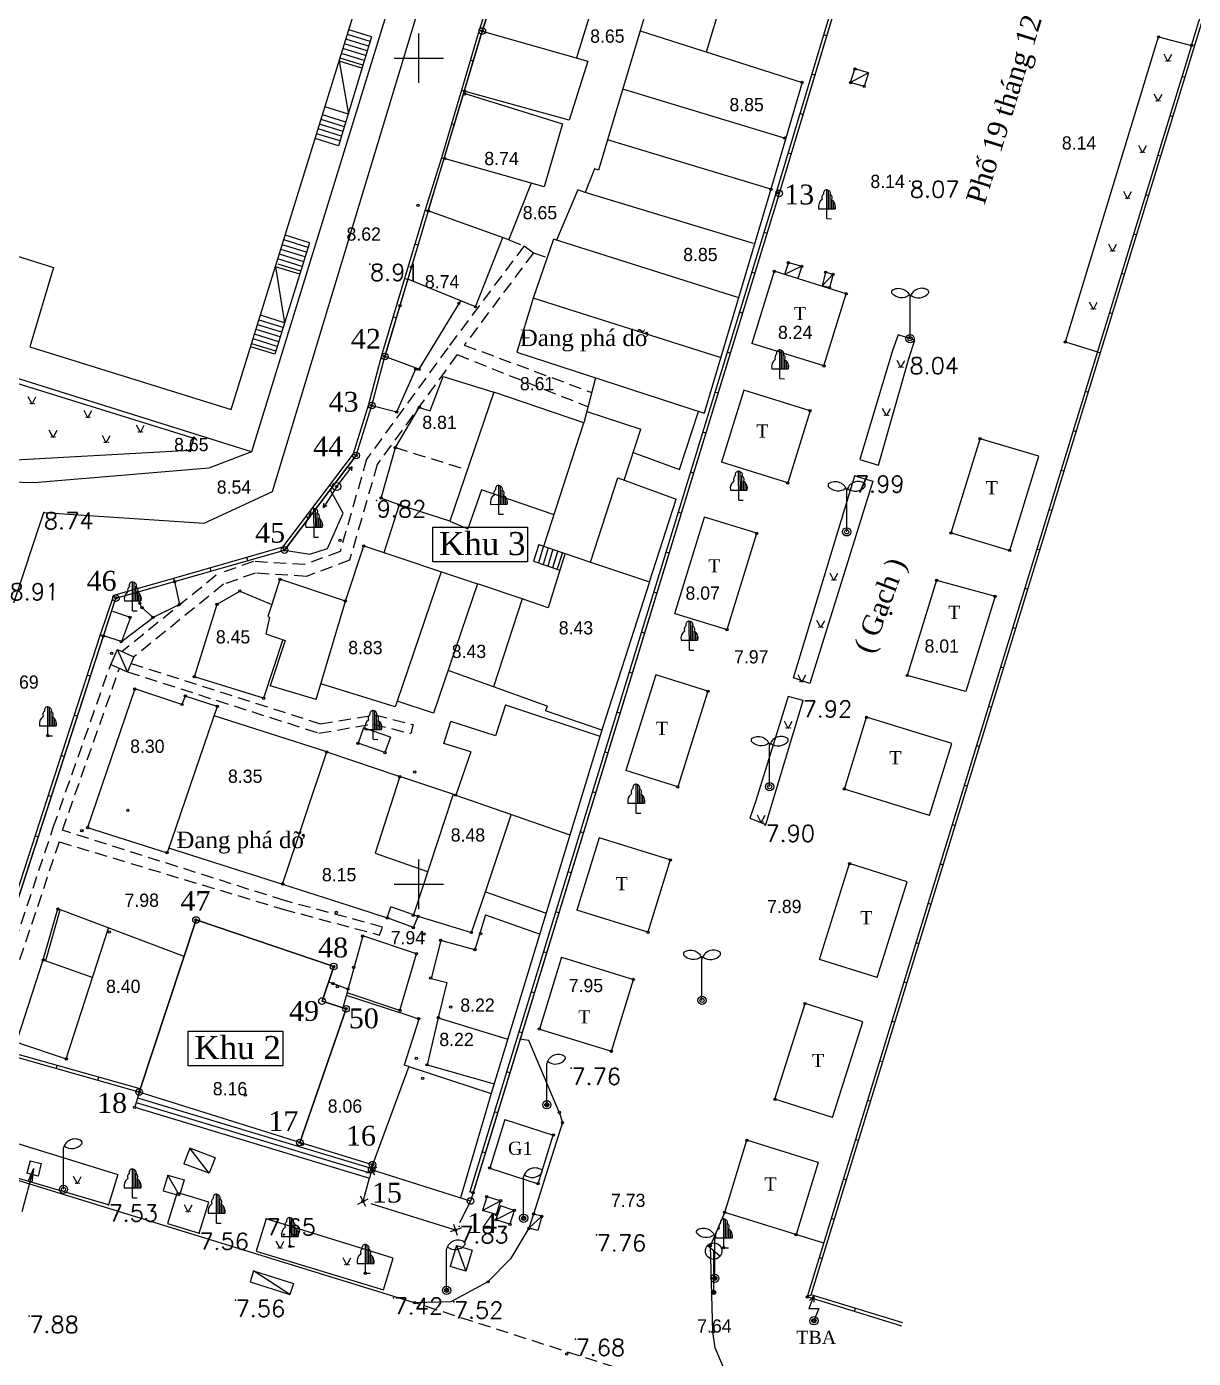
# Model space of a CAD drawing. Header units: inches. Extents: x 587740 to 588006, y 2325787 to 2326106.
# Drawn here: x 587876.3 to 587946.9, y 2325871.3 to 2325951.9 of the extents above; entities that cross this region are included whole.
import ezdxf
from ezdxf.enums import TextEntityAlignment as Align

# ---------------------------------------------------------------- set-up
doc = ezdxf.new("R2010")
doc.units = ezdxf.units.IN
doc.header["$MEASUREMENT"] = 0
doc.header["$PDSIZE"] = 0.1
doc.linetypes.add('DASHED', pattern=[1.13, 0.75, -0.38])
for name, color, linetype in [('CONGNGAM', 150, 'DASHED'), ('DANCU', 6, 'Continuous'), ('Dia vat', 8, 'Continuous'), ('DIAVAT', 242, 'DASHED'), ('diem', 8, 'Continuous'), ('DIEN_CHIEU_SANG', 242, 'Continuous'), ('DIEN_HA_THE', 242, 'Continuous'), ('Docao', 22, 'Continuous'), ('duongdien', 1, 'Continuous'), ('GIAOTHONG', 31, 'Continuous'), ('Ho ga', 8, 'Continuous'), ('KHUNG', 7, 'Continuous'), ('KYHIEU', 2, 'Continuous'), ('KYHIEUCAY', 242, 'Continuous'), ('KYHIEUGT', 242, 'Continuous'), ('mocgioi', 2, 'Continuous'), ('ranh gioi', 2, 'Continuous'), ('Rao Ton', 1, 'FENCELINE1'), ('VTgioi', 40, 'Continuous'), ('VTRON', 1, 'Continuous')]:
    doc.layers.add(name, color=color, linetype=linetype)
doc.styles.add('L_B', font='ARIALN.TTF')
doc.styles.add('VN1', font='VSSW.shx')
doc.styles.add('VNARIAL', font='txt.shx')
doc.styles.add('VNT', font='')
doc.styles.add('VNTIME', font='')
doc.styles.get('VNT').set_extended_font_data('.VnTime')
doc.styles.get('VNTIME').set_extended_font_data('.VnTime')
doc.linetypes.add('FENCELINE1', pattern='A,0.25,-0.1,[133,ltypeshp.shx,S=0.1,R=0,X=-0.1,Y=0],-0.1,1', length=1.45)

# ---------------------------------------------------------------- blocks, each defined once
blk = doc.blocks.new('tree')
at = {"layer": 'KYHIEU'}
for points in [[(0, 1.75, 0.497303), (-0.198, 1.489, 0.339551), (-0.285, 1.164, 0.289175), (-0.5, 0.602)], [(0, 1.75, -0.497303), (0.198, 1.489, -0.339551), (0.285, 1.164, -0.289175), (0.5, 0.602)]]:
    blk.add_lwpolyline(points, format="xyb", dxfattribs=at)
for points in [[(0, 0), (0, 1.75)], [(0.1, 0.602), (0.1, 1.724)], [(0.2, 0.602), (0.2, 1.487)], [(0.3, 0.602), (0.3, 1.152)], [(0.4, 0.602), (0.4, 1.048)], [(0.5, 0.602), (0.5, 0.823)], [(-0.5, 0.602), (0.5, 0.602)], [(0, 0), (0.28, -0.002)]]:
    blk.add_lwpolyline(points, dxfattribs=at)
blk = doc.blocks.new('lightp')
at = {"layer": 'duongdien'}
for points in [[(1.097, 2.919, 0.523652), (0, 2.5, 0.549376)], [(0.048, 2.635, 0.420531), (1.114, 2.755, 0.572241)]]:
    blk.add_lwpolyline(points, format="xyb", dxfattribs=at)
blk.add_lwpolyline([(0, 0), (0, 2.5)], dxfattribs=at)
for radius in [0.25, 0.125]:
    blk.add_circle((0, 0), radius, dxfattribs=at)
blk.add_arc((0.949, 2.821), 0.178, 338.08956, 33.4085, dxfattribs=at)
blk = doc.blocks.new('CDIENCUT')
at = {"layer": 'KYHIEU'}
for points in [[(0, 0), (1.5, 0)], [(1.5, 0), (1.283, 0.125)], [(1.5, 0), (1.283, -0.125)]]:
    blk.add_lwpolyline(points, dxfattribs=at)
blk.add_circle((0, 0), 0.25, dxfattribs=at)
blk = doc.blocks.new('lightt')
at = {"layer": 'KYHIEU'}
for points in [[(-0.048, 2.635, -0.420531), (-1.114, 2.755, -0.572241)], [(-1.097, 2.919, -0.523652), (0, 2.5, -0.549376)]]:
    blk.add_lwpolyline(points, format="xyb", dxfattribs=at)
blk.add_lwpolyline([(0, 0), (0, 2.5)], dxfattribs=at)
for radius in [0.25, 0.125]:
    blk.add_circle((0, 0), radius, dxfattribs=at)
blk.add_arc((-0.949, 2.821), 0.178, 146.5915, 201.91044, dxfattribs=at)
blk = doc.blocks.new('BIENBAO')
at = {"layer": 'KYHIEU'}
for p, q in [((-0.36, 2.847), (0.392, 2.19)), ((0, 0), (0, 2.5))]:
    blk.add_line(p, q, dxfattribs=at)
for centre, radius in [((0, 2.5), 0.5), ((0, 0), 0.125)]:
    blk.add_circle(centre, radius, dxfattribs=at)
at = {"layer": 'KYHIEU', "style": 'L_B'}
blk.add_attdef('SORT', (0.475, -0.004), '', height=0.5, dxfattribs=at)
blk = doc.blocks.new('trambt')
at = {"layer": 'duongdien'}
for p, q in [((0, 1.5), (-0.3, 0.75)), ((0, 1.5), (-0.255, 1.221)), ((0, 1.5), (-0.008, 1.123)), ((-0.3, 0.75), (0.3, 0.75)), ((0.3, 0.75), (0, 0))]:
    blk.add_line(p, q, dxfattribs=at)
for radius in [0.25, 0.13]:
    blk.add_circle((0, 0), radius, dxfattribs=at)
blk = doc.blocks.new('LIGHT')
at = {"layer": 'KYHIEU'}
for points in [[(-0.048, 2.635, -0.420531), (-1.114, 2.755, -0.572241)], [(-1.097, 2.919, -0.523652), (0, 2.5, -0.549376)], [(1.097, 2.919, 0.523652), (0, 2.5, 0.549376)], [(0.048, 2.635, 0.420531), (1.114, 2.755, 0.572241)]]:
    blk.add_lwpolyline(points, format="xyb", dxfattribs=at)
blk.add_lwpolyline([(0, 0), (0, 2.5)], dxfattribs=at)
for radius in [0.25, 0.125]:
    blk.add_circle((0, 0), radius, dxfattribs=at)
for centre, start, end in [((-0.949, 2.821), 146.5915, 201.91044), ((0.949, 2.821), 338.08956, 33.4085)]:
    blk.add_arc(centre, 0.178, start, end, dxfattribs=at)
blk = doc.blocks.new('BON-HOA')
at = {"layer": 'KYHIEU'}
for q in [(-0.234, 0.442), (0.234, 0.442)]:
    blk.add_line((0, 0), q, dxfattribs=at)
for centre in [(-0.118, 0.028), (0.118, 0.028)]:
    blk.add_circle(centre, 0.01, dxfattribs=at)

msp = doc.modelspace()

# ---------------------------------------------------------------- linework, layer by layer
at = {"layer": 'CONGNGAM'}
for p, q in [((587906.37, 2325938.642), (587901.757, 2325932.477)), ((587906.37, 2325938.642), (587906.931, 2325938.222)), ((587906.931, 2325938.222), (587902.752, 2325932.639)), ((587901.751, 2325932.47), (587896.84, 2325925.722)), ((587902.317, 2325932.058), (587897.478, 2325925.41)), ((587902.317, 2325932.058), (587910.243, 2325928.903)), ((587902.752, 2325932.639), (587910.467, 2325929.762)), ((587896.84, 2325925.722), (587895.233, 2325920.149)), ((587897.478, 2325925.41), (587895.808, 2325919.618)), ((587895.233, 2325920.149), (587893.098, 2325919.345)), ((587889.986, 2325919.535), (587887.944, 2325918.821)), ((587893.098, 2325919.345), (587889.986, 2325919.535)), ((587895.808, 2325919.618), (587893.205, 2325918.637)), ((587887.733, 2325918.704), (587882.045, 2325914.086)), ((587890.084, 2325918.828), (587888.174, 2325918.16)), ((587893.205, 2325918.637), (587890.084, 2325918.828)), ((587888.174, 2325918.16), (587882.758, 2325913.764)), ((587882.585, 2325913.371), (587894.033, 2325909.712)), ((587877.873, 2325903.435), (587881.352, 2325913.312)), ((587878.432, 2325903.276), (587881.883, 2325913.072)), ((587882.358, 2325912.858), (587893.951, 2325909.153)), ((587894.033, 2325909.712), (587897.328, 2325910.256)), ((587897.328, 2325910.256), (587899.648, 2325909.668)), ((587893.951, 2325909.153), (587897.245, 2325909.697)), ((587897.245, 2325909.697), (587899.51, 2325909.123)), ((587899.648, 2325909.668), (587899.51, 2325909.123)), ((587873.432, 2325890.109), (587877.873, 2325903.435)), ((587891.871, 2325899.009), (587878.432, 2325903.276)), ((587878.23, 2325902.57), (587873.993, 2325889.919)), ((587878.23, 2325902.57), (587891.766, 2325898.494)), ((587897.808, 2325897.412), (587891.871, 2325899.009)), ((587891.766, 2325898.494), (587897.626, 2325896.926)), ((587897.626, 2325896.926), (587897.808, 2325897.412))]:
    msp.add_line(p, q, dxfattribs=at)
at = {"layer": 'DANCU'}
for p, q in [((587943.999, 2326015.711), (587921.813, 2325941.818)), ((587946.765, 2325950.778), (587951.266, 2325965.476)), ((587899.343, 2325956.912), (587889.876, 2325926.174)), ((587905.327, 2325956.325), (587903.841, 2325951.644)), ((587888.647, 2325928.729), (587896.975, 2325955.652)), ((587910.983, 2325954.673), (587909.547, 2325950.021)), ((587914.167, 2325954.216), (587913.387, 2325951.662)), ((587918.34, 2325953.502), (587917.385, 2325950.374)), ((587897.133, 2325951.3), (587895.146, 2325944.702)), ((587897.044, 2325951.014), (587895.672, 2325951.438)), ((587897.133, 2325951.3), (587895.76, 2325951.725)), ((587903.841, 2325951.644), (587902.752, 2325948.01)), ((587903.841, 2325951.644), (587910.218, 2325949.819)), ((587913.387, 2325951.662), (587911.423, 2325945.057)), ((587913.387, 2325951.662), (587923.19, 2325948.53)), ((587939.134, 2325932.83), (587944.769, 2325951.293)), ((587944.769, 2325951.293), (587946.765, 2325950.778)), ((587896.778, 2325950.154), (587895.406, 2325950.578)), ((587896.867, 2325950.44), (587895.494, 2325950.865)), ((587896.955, 2325950.727), (587895.583, 2325951.151)), ((587946.765, 2325950.778), (587923.502, 2325875.023)), ((587896.542, 2325949.39), (587895.169, 2325949.814)), ((587895.169, 2325949.814), (587895.737, 2325946.612)), ((587896.601, 2325949.581), (587895.229, 2325950.005)), ((587896.689, 2325949.867), (587895.317, 2325950.292)), ((587910.218, 2325949.819), (587909.101, 2325946.25)), ((587902.752, 2325948.01), (587902.713, 2325947.883)), ((587909.101, 2325946.25), (587902.752, 2325948.01)), ((587922.181, 2325945.149), (587912.351, 2325948.132)), ((587923.19, 2325948.53), (587921.309, 2325942.068)), ((587901.527, 2325943.925), (587902.713, 2325947.883)), ((587902.713, 2325947.883), (587908.699, 2325946.033)), ((587895.589, 2325946.135), (587894.167, 2325946.574)), ((587895.737, 2325946.612), (587894.315, 2325947.052)), ((587895.323, 2325945.275), (587893.901, 2325945.715)), ((587895.412, 2325945.561), (587893.99, 2325946.001)), ((587895.5, 2325945.848), (587894.079, 2325946.288)), ((587908.699, 2325946.033), (587907.578, 2325942.219)), ((587895.146, 2325944.702), (587893.724, 2325945.141)), ((587895.234, 2325944.988), (587893.813, 2325945.428)), ((587911.423, 2325945.057), (587910.866, 2325943.229)), ((587921.309, 2325942.068), (587911.423, 2325945.057)), ((587900.568, 2325940.759), (587901.527, 2325943.925)), ((587907.578, 2325942.219), (587901.527, 2325943.925)), ((587910.627, 2325943.301), (587910.058, 2325941.877)), ((587910.866, 2325943.229), (587910.627, 2325943.301)), ((587861.743, 2325942.393), (587877.886, 2325937.338)), ((587905.451, 2325939), (587906.814, 2325942.458)), ((587921.813, 2325941.818), (587903.278, 2325881.331)), ((587909.626, 2325942.031), (587908.337, 2325938.987)), ((587910.058, 2325941.877), (587909.626, 2325942.031)), ((587920.254, 2325938.783), (587910.058, 2325941.877)), ((587921.309, 2325942.068), (587917.258, 2325928.509)), ((587900.568, 2325940.759), (587897.937, 2325931.951)), ((587905.451, 2325939), (587900.568, 2325940.759)), ((587893.384, 2325938.829), (587891.912, 2325939.284)), ((587903.427, 2325934.95), (587905.077, 2325939.14)), ((587893.384, 2325938.829), (587891.284, 2325932.076)), ((587893.118, 2325937.969), (587891.646, 2325938.424)), ((587893.206, 2325938.256), (587891.735, 2325938.711)), ((587893.295, 2325938.542), (587891.823, 2325938.997)), ((587908.147, 2325939.047), (587906.92, 2325935.474)), ((587919.3, 2325935.512), (587908.147, 2325939.047)), ((587892.94, 2325937.396), (587891.469, 2325937.851)), ((587892.852, 2325937.109), (587891.479, 2325937.534)), ((587893.029, 2325937.682), (587891.558, 2325938.138)), ((587877.886, 2325937.338), (587876.451, 2325932.53)), ((587892.793, 2325936.918), (587891.321, 2325937.373)), ((587891.321, 2325937.373), (587891.875, 2325933.987)), ((587921.507, 2325937.102), (587920.16, 2325932.736)), ((587925.865, 2325935.738), (587921.507, 2325937.102)), ((587903.427, 2325934.95), (587899.331, 2325936.617)), ((587902.518, 2325935.319), (587900, 2325931.175)), ((587906.92, 2325935.474), (587905.929, 2325932.199)), ((587918.243, 2325931.885), (587906.92, 2325935.474)), ((587924.518, 2325931.372), (587925.865, 2325935.738)), ((587891.875, 2325933.987), (587890.413, 2325934.439)), ((587891.609, 2325933.127), (587890.148, 2325933.579)), ((587891.698, 2325933.414), (587890.236, 2325933.866)), ((587891.786, 2325933.7), (587890.325, 2325934.152)), ((587891.343, 2325932.267), (587889.882, 2325932.719)), ((587891.432, 2325932.554), (587889.97, 2325933.006)), ((587891.52, 2325932.841), (587890.059, 2325933.293)), ((587924.518, 2325931.372), (587920.16, 2325932.736)), ((587939.134, 2325932.83), (587941.071, 2325932.235)), ((587876.451, 2325932.53), (587888.647, 2325928.729)), ((587891.284, 2325932.076), (587889.822, 2325932.528)), ((587897.148, 2325928.978), (587897.937, 2325931.951)), ((587900, 2325931.175), (587897.937, 2325931.951)), ((587905.929, 2325932.199), (587917.258, 2325928.509)), ((587889.876, 2325926.174), (587873.89, 2325931.179)), ((587898.666, 2325928.586), (587899.831, 2325931.238)), ((587873.912, 2325930.878), (587886.383, 2325927.002)), ((587900.681, 2325928.648), (587901.47, 2325930.738)), ((587901.47, 2325930.738), (587904.538, 2325929.786)), ((587910.696, 2325930.646), (587909.988, 2325927.921)), ((587904.538, 2325929.786), (587901.865, 2325921.985)), ((587909.988, 2325927.921), (587904.538, 2325929.786)), ((587919.671, 2325929.91), (587918.311, 2325925.545)), ((587923.681, 2325928.661), (587919.671, 2325929.91)), ((587896.209, 2325925.952), (587897.148, 2325928.978)), ((587897.148, 2325928.978), (587898.666, 2325928.586)), ((587898.578, 2325926.434), (587900.025, 2325928.867)), ((587900.025, 2325928.867), (587900.681, 2325928.648)), ((587923.681, 2325928.661), (587922.321, 2325924.296)), ((587907.573, 2325920.461), (587909.988, 2325927.921)), ((587910.167, 2325928.61), (587913.429, 2325927.547)), ((587915.782, 2325925.109), (587916.925, 2325928.618)), ((587912.424, 2325924.461), (587913.429, 2325927.547)), ((587886.138, 2325926.251), (587873.239, 2325925.541)), ((587886.383, 2325927.002), (587886.138, 2325926.251)), ((587897.718, 2325923.371), (587898.578, 2325926.434)), ((587932.209, 2325921.268), (587933.962, 2325926.967)), ((587937.514, 2325925.911), (587933.962, 2325926.967)), ((587889.876, 2325926.174), (587887.298, 2325925.191)), ((587896.209, 2325925.952), (587891.869, 2325920.23)), ((587912.968, 2325926.133), (587915.782, 2325925.109)), ((587922.321, 2325924.296), (587918.311, 2325925.545)), ((587935.761, 2325920.212), (587937.514, 2325925.911)), ((587876.719, 2325924.293), (587857.611, 2325924.817)), ((587887.298, 2325925.191), (587876.719, 2325924.293)), ((587895.417, 2325922.46), (587894.65, 2325923.846)), ((587903.782, 2325923.874), (587902.969, 2325921.504)), ((587908.189, 2325922.364), (587903.782, 2325923.874)), ((587910.386, 2325919.496), (587912.041, 2325924.6)), ((587912.041, 2325924.6), (587915.574, 2325923.314)), ((587898.811, 2325922.959), (587897.718, 2325923.371)), ((587913.95, 2325918.303), (587915.574, 2325923.314)), ((587894.464, 2325920.327), (587895.417, 2325922.46)), ((587898.811, 2325922.959), (587897.883, 2325920.067)), ((587901.865, 2325921.985), (587898.811, 2325922.959)), ((587915.496, 2325916.393), (587917.295, 2325922.216)), ((587920.448, 2325921.243), (587917.295, 2325922.216)), ((587901.865, 2325921.985), (587902.969, 2325921.504)), ((587918.65, 2325915.419), (587920.448, 2325921.243)), ((587932.209, 2325921.268), (587935.761, 2325920.212)), ((587885.214, 2325918.323), (587891.869, 2325920.23)), ((587891.869, 2325920.23), (587893.393, 2325919.99)), ((587893.393, 2325919.99), (587894.464, 2325920.327)), ((587895.554, 2325917.14), (587896.665, 2325920.475)), ((587896.665, 2325920.475), (587903.551, 2325918.176)), ((587907.265, 2325920.566), (587906.947, 2325919.547)), ((587907.552, 2325920.477), (587907.233, 2325919.458)), ((587907.265, 2325920.566), (587910.386, 2325919.496)), ((587907.833, 2325920.371), (587907.515, 2325919.352)), ((587908.117, 2325920.274), (587907.799, 2325919.255)), ((587908.828, 2325919.975), (587907.817, 2325916.739)), ((587908.401, 2325920.177), (587908.083, 2325919.158)), ((587908.685, 2325920.079), (587908.379, 2325919.1)), ((587906.947, 2325919.547), (587908.525, 2325919.006)), ((587910.386, 2325919.496), (587913.95, 2325918.303)), ((587881.669, 2325917.324), (587885.214, 2325918.323)), ((587885.214, 2325918.323), (587885.514, 2325916.942)), ((587891.587, 2325918.46), (587891.109, 2325916.936)), ((587895.554, 2325917.14), (587891.587, 2325918.46)), ((587901.343, 2325918.905), (587898.688, 2325911.08)), ((587903.551, 2325918.176), (587900.895, 2325910.351)), ((587906.253, 2325917.283), (587903.551, 2325918.176)), ((587913.95, 2325918.303), (587911.132, 2325909.539)), ((587931.336, 2325918.4), (587929.555, 2325912.637)), ((587931.336, 2325918.4), (587934.876, 2325917.429)), ((587883.113, 2325917.003), (587882.938, 2325917.674)), ((587887.785, 2325916.946), (587889.165, 2325917.742)), ((587889.165, 2325917.742), (587891.109, 2325916.936)), ((587934.876, 2325917.429), (587933.095, 2325911.666)), ((587880.908, 2325915.035), (587881.669, 2325917.324)), ((587883.238, 2325916.746), (587883.113, 2325917.003)), ((587883.915, 2325916.148), (587883.238, 2325916.746)), ((587885.514, 2325916.942), (587883.915, 2325916.148)), ((587886.419, 2325912.563), (587887.785, 2325916.946)), ((587891.109, 2325916.936), (587890.867, 2325916.198)), ((587893.78, 2325911.183), (587895.554, 2325917.14)), ((587906.253, 2325917.283), (587904.512, 2325911.945)), ((587907.817, 2325916.739), (587906.253, 2325917.283)), ((587882.543, 2325916.153), (587881.484, 2325916.519)), ((587882.543, 2325916.153), (587882.01, 2325914.685)), ((587882.01, 2325914.685), (587883.915, 2325916.148)), ((587890.954, 2325916.167), (587890.731, 2325915.153)), ((587890.867, 2325916.198), (587890.954, 2325916.167)), ((587915.496, 2325916.393), (587918.65, 2325915.419)), ((587873.006, 2325890.708), (587880.908, 2325915.035)), ((587882.01, 2325914.685), (587880.908, 2325915.035)), ((587890.731, 2325915.153), (587891.916, 2325914.758)), ((587891.771, 2325914.806), (587890.603, 2325911.256)), ((587891.916, 2325914.758), (587891.01, 2325912.02)), ((587890.603, 2325911.256), (587886.419, 2325912.563)), ((587907.764, 2325910.772), (587901.772, 2325912.934)), ((587914.349, 2325912.674), (587912.525, 2325906.879)), ((587917.497, 2325911.683), (587914.349, 2325912.674)), ((587933.095, 2325911.666), (587929.555, 2325912.637)), ((587882.802, 2325911.822), (587879.954, 2325903.432)), ((587885.661, 2325910.881), (587882.802, 2325911.822)), ((587893.78, 2325911.183), (587891.01, 2325912.02)), ((587898.56, 2325910.73), (587894.071, 2325912.139)), ((587885.861, 2325911.389), (587885.661, 2325910.881)), ((587887.8, 2325910.762), (587885.861, 2325911.389)), ((587898.688, 2325911.08), (587898.56, 2325910.73)), ((587900.895, 2325910.351), (587898.688, 2325911.08)), ((587917.497, 2325911.683), (587915.673, 2325905.888)), ((587887.8, 2325910.762), (587884.757, 2325901.912)), ((587894.426, 2325908.015), (587887.61, 2325910.205)), ((587905.243, 2325910.865), (587904.639, 2325908.985)), ((587905.243, 2325910.865), (587910.955, 2325908.956)), ((587907.764, 2325910.772), (587907.662, 2325910.49)), ((587911.071, 2325909.337), (587907.662, 2325910.49)), ((587925.751, 2325905.759), (587927.092, 2325910.111)), ((587932.253, 2325908.521), (587927.092, 2325910.111)), ((587896.656, 2325909.478), (587896.325, 2325908.534)), ((587898.277, 2325908.911), (587896.656, 2325909.478)), ((587901.521, 2325908.527), (587901.927, 2325909.852)), ((587904.639, 2325908.985), (587901.927, 2325909.852)), ((587911.132, 2325909.539), (587904.383, 2325887.339)), ((587897.946, 2325907.967), (587896.325, 2325908.534)), ((587898.277, 2325908.911), (587897.946, 2325907.967)), ((587903.15, 2325908.007), (587901.521, 2325908.527)), ((587930.912, 2325904.169), (587932.253, 2325908.521)), ((587891.755, 2325900.008), (587894.426, 2325908.015)), ((587894.426, 2325908.015), (587898.842, 2325906.521)), ((587903.15, 2325908.007), (587902.234, 2325905.393)), ((587898.842, 2325906.521), (587897.364, 2325901.878)), ((587902.234, 2325905.393), (587898.842, 2325906.521)), ((587915.673, 2325905.888), (587912.525, 2325906.879)), ((587902.069, 2325905.448), (587899.668, 2325898.148)), ((587902.234, 2325905.393), (587909.142, 2325902.992)), ((587930.912, 2325904.169), (587925.751, 2325905.759)), ((587904.036, 2325899.54), (587905.592, 2325904.205)), ((587879.954, 2325903.432), (587884.757, 2325901.912)), ((587884.856, 2325902.2), (587891.755, 2325900.008)), ((587910.919, 2325902.804), (587909.565, 2325898.428)), ((587915.218, 2325901.474), (587910.919, 2325902.804)), ((587897.364, 2325901.878), (587900.53, 2325900.768)), ((587915.218, 2325901.474), (587913.864, 2325897.098)), ((587924.239, 2325895.456), (587926.071, 2325901.25)), ((587929.561, 2325900.146), (587926.071, 2325901.25)), ((587891.755, 2325900.008), (587896.284, 2325898.547)), ((587927.729, 2325894.353), (587929.561, 2325900.146)), ((587903.179, 2325897.081), (587904.036, 2325899.54)), ((587904.036, 2325899.54), (587907.702, 2325898.256)), ((587877.271, 2325895.42), (587878.152, 2325898.506)), ((587885.788, 2325895.625), (587878.152, 2325898.506)), ((587896.284, 2325898.547), (587898.083, 2325897.963)), ((587898.083, 2325897.963), (587898.31, 2325898.63)), ((587899.668, 2325898.148), (587898.31, 2325898.63)), ((587899.668, 2325898.148), (587903.179, 2325897.081)), ((587899.668, 2325897.374), (587899.958, 2325898.056)), ((587904.032, 2325898.142), (587903.393, 2325896.036)), ((587904.032, 2325898.142), (587907.273, 2325897.006)), ((587913.864, 2325897.098), (587909.565, 2325898.428)), ((587878.657, 2325889.425), (587881.213, 2325897.351)), ((587883.078, 2325887.427), (587886.514, 2325897.838)), ((587894.844, 2325895.016), (587886.514, 2325897.838)), ((587899.668, 2325897.374), (587898.083, 2325897.963)), ((587896.605, 2325896.872), (587895.396, 2325892.529)), ((587899.849, 2325895.796), (587896.605, 2325896.872)), ((587901.324, 2325896.6), (587900.736, 2325894.305)), ((587903.393, 2325896.036), (587901.324, 2325896.6)), ((587898.854, 2325892.367), (587899.849, 2325895.796)), ((587875.513, 2325889.991), (587877.271, 2325895.42)), ((587877.271, 2325895.42), (587880.265, 2325894.357)), ((587894.14, 2325892.933), (587894.844, 2325895.016)), ((587908.632, 2325895.584), (587907.298, 2325891.237)), ((587908.632, 2325895.584), (587912.984, 2325894.237)), ((587927.729, 2325894.353), (587924.239, 2325895.456)), ((587895.709, 2325893.652), (587894.531, 2325894.09)), ((587900.736, 2325894.305), (587901.702, 2325894.049)), ((587901.702, 2325894.049), (587901.168, 2325891.916)), ((587911.65, 2325889.891), (587912.984, 2325894.237)), ((587895.61, 2325893.295), (587898.826, 2325892.229)), ((587898.854, 2325892.367), (587895.656, 2325893.432)), ((587892.795, 2325884.371), (587895.592, 2325892.466)), ((587894.14, 2325892.933), (587895.592, 2325892.466)), ((587921.546, 2325886.991), (587923.378, 2325892.784)), ((587926.868, 2325891.68), (587923.378, 2325892.784)), ((587899.99, 2325891.839), (587898.826, 2325892.229)), ((587899.99, 2325891.839), (587899.105, 2325889.048)), ((587901.168, 2325891.916), (587900.496, 2325889.071)), ((587901.168, 2325891.916), (587905.384, 2325890.634)), ((587925.036, 2325885.887), (587926.868, 2325891.68)), ((587907.298, 2325891.237), (587911.65, 2325889.891)), ((587875.657, 2325890.441), (587878.657, 2325889.425)), ((587883.078, 2325887.427), (587875.554, 2325889.549)), ((587899.393, 2325888.965), (587897.196, 2325883.027)), ((587899.393, 2325888.965), (587899.105, 2325889.048)), ((587899.393, 2325888.965), (587904.383, 2325887.339)), ((587900.496, 2325889.071), (587904.559, 2325887.92)), ((587883.078, 2325887.427), (587882.804, 2325886.5)), ((587882.891, 2325886.787), (587897.094, 2325882.505)), ((587882.978, 2325887.074), (587897.181, 2325882.792)), ((587892.795, 2325884.371), (587883.078, 2325887.427)), ((587904.383, 2325887.339), (587902.529, 2325881.017)), ((587925.036, 2325885.887), (587921.546, 2325886.991)), ((587882.804, 2325886.5), (587897.008, 2325882.218)), ((587905.2, 2325885.772), (587904.29, 2325882.826)), ((587905.2, 2325885.772), (587908.13, 2325884.822)), ((587897.196, 2325883.027), (587892.795, 2325884.371)), ((587907.219, 2325881.875), (587908.13, 2325884.822)), ((587918.511, 2325880.137), (587919.852, 2325884.502)), ((587924.174, 2325883.164), (587919.852, 2325884.502)), ((587897.143, 2325882.719), (587897.008, 2325882.218)), ((587897.196, 2325883.027), (587897.143, 2325882.719)), ((587903.125, 2325880.829), (587897.143, 2325882.719)), ((587904.29, 2325882.826), (587907.219, 2325881.875)), ((587924.174, 2325883.164), (587922.832, 2325878.799)), ((587903.278, 2325881.331), (587903.125, 2325880.829)), ((587924.503, 2325878.282), (587918.511, 2325880.137)), ((587926.37, 2325874.142), (587923.502, 2325875.023)), ((587929.238, 2325873.262), (587926.37, 2325874.142))]:
    msp.add_line(p, q, dxfattribs=at)
at = {"layer": 'DANCU', "linetype": 'DASHED'}
msp.add_line((587898.578, 2325926.434), (587902.929, 2325925.09), dxfattribs=at)
at = {"layer": 'Dia vat'}
for p, q in [((587890.759, 2325879.752, 7.647), (587890.154, 2325877.791, 7.507)), ((587898.452, 2325877.362, 1.397), (587890.759, 2325879.752, 7.647)), ((587890.154, 2325877.791, 7.507), (587897.869, 2325875.46, 7.573)), ((587897.869, 2325875.46, 7.573), (587898.452, 2325877.362, 1.397))]:
    msp.add_line(p, q, dxfattribs=at)
for points, elevation in [([(587881.209, 2325880.594), (587873.492, 2325882.867), (587874.068, 2325884.824), (587881.782, 2325882.443)], 7.527), ([(587886.708, 2325878.889), (587887.283, 2325880.763), (587885.37, 2325881.35), (587884.795, 2325879.476)], 7.556)]:
    msp.add_lwpolyline(points, close=True, dxfattribs=dict(at, elevation=elevation))
at = {"layer": 'DIAVAT', "linetype": 'DASHED'}
for p, q in [((587905.451, 2325939), (587906.37, 2325938.642)), ((587906.931, 2325938.222), (587907.76, 2325937.922))]:
    msp.add_line(p, q, dxfattribs=at)
at = {"layer": 'diem'}
for p in [(587929.709, 2325942.566, 8.067), (587897.033, 2325937.532, 8.912), (587929.684, 2325931.887, 8.04), (587926.382, 2325924.72, 7.99), (587897.442, 2325923.222, 9.819), (587877.3, 2325922.5, 8.736), (587923.22, 2325911.106, 7.915), (587920.968, 2325903.575, 7.898), (587909.227, 2325888.868, 7.763), (587881.209, 2325880.594, 7.527), (587890.759, 2325879.752, 7.647), (587886.708, 2325878.889, 7.556), (587902.434, 2325879.281, 7.834), (587910.753, 2325878.788, 7.756), (587888.907, 2325874.822, 7.561), (587898.464, 2325874.971, 7.423), (587902.109, 2325874.722, 7.516), (587876.411, 2325873.853, 7.881), (587909.476, 2325872.461, 7.677)]:
    msp.add_point(p, dxfattribs=at)
at = {"layer": 'DIEN_HA_THE'}
for p, q in [((587876.685, 2325882.792), (587875.967, 2325880.17)), ((587876.466, 2325883.263), (587876.279, 2325882.509)), ((587876.685, 2325882.792), (587876.345, 2325882.022)), ((587876.466, 2325883.263), (587877.146, 2325883.094)), ((587876.685, 2325882.792), (587876.586, 2325881.956)), ((587877.146, 2325883.094), (587876.959, 2325882.341)), ((587876.959, 2325882.341), (587876.279, 2325882.509))]:
    msp.add_line(p, q, dxfattribs=at)
at = {"layer": 'GIAOTHONG'}
for p, q in [((587906.646, 2325890.536), (587906.099, 2325890.626)), ((587908.496, 2325886.199), (587906.646, 2325890.536)), ((587908.496, 2325886.199), (587908.693, 2325885.576)), ((587908.693, 2325885.576), (587906.94, 2325880.041)), ((587899.741, 2325874.671), (587867.575, 2325884.596)), ((587906.94, 2325880.041), (587906.665, 2325879.183)), ((587917.647, 2325878.126), (587918.511, 2325880.137)), ((587906.665, 2325879.183), (587905.542, 2325877.334)), ((587917.796, 2325872.902), (587917.647, 2325878.126)), ((587905.542, 2325877.334), (587904.184, 2325875.937)), ((587904.184, 2325875.937), (587901.943, 2325874.718)), ((587901.943, 2325874.718), (587899.741, 2325874.671)), ((587917.941, 2325871.942), (587917.796, 2325872.902)), ((587919.018, 2325869.388), (587917.941, 2325871.942))]:
    msp.add_line(p, q, dxfattribs=at)
at = {"layer": 'GIAOTHONG', "linetype": 'DASHED'}
msp.add_line((587921.545, 2325867.644), (587899.741, 2325874.671), dxfattribs=at)
at = {"layer": 'GIAOTHONG', "elevation": 8.055}
msp.add_lwpolyline([(587929.009, 2325933.257), (587928.674, 2325932.316), (587926.681, 2325925.712), (587927.816, 2325925.372), (587927.816, 2325925.372), (587929.683, 2325931.88), (587930.027, 2325932.935)], close=True, dxfattribs=at)
at = {"layer": 'GIAOTHONG'}
for points in [[(587922.682, 2325912.495), (587926.382, 2325924.72), (587927.481, 2325924.405), (587923.66, 2325912.153)], [(587920.403, 2325905.046), (587920.04, 2325904.004), (587921.001, 2325903.614), (587923.257, 2325911.124), (587922.343, 2325911.368)]]:
    msp.add_lwpolyline(points, close=True, dxfattribs=at)
at = {"layer": 'Ho ga'}
for p, q in [((587926.131, 2325948.527), (587926.388, 2325949.35)), ((587927.207, 2325949.118), (587926.131, 2325948.527)), ((587927.207, 2325949.118), (587926.388, 2325949.35)), ((587927.207, 2325949.118), (587926.95, 2325948.295)), ((587926.95, 2325948.295), (587926.131, 2325948.527)), ((587922.364, 2325937.626), (587922.138, 2325936.905)), ((587922.364, 2325937.626), (587923.168, 2325937.408)), ((587923.168, 2325937.408), (587922.138, 2325936.905)), ((587923.168, 2325937.408), (587922.933, 2325936.656)), ((587924.613, 2325937.049), (587924.399, 2325936.229)), ((587924.399, 2325936.229), (587925.068, 2325936.921)), ((587924.613, 2325937.049), (587925.068, 2325936.921)), ((587925.068, 2325936.921), (587924.853, 2325936.102)), ((587924.853, 2325936.102), (587924.399, 2325936.229)), ((587881.352, 2325913.312), (587881.752, 2325914.218)), ((587881.752, 2325914.218), (587882.758, 2325913.764)), ((587882.358, 2325912.858), (587881.752, 2325914.218)), ((587882.758, 2325913.764), (587882.358, 2325912.858)), ((587881.352, 2325913.312), (587882.358, 2325912.858)), ((587886.129, 2325884.022), (587885.782, 2325883.085)), ((587887.667, 2325883.452), (587886.129, 2325884.022)), ((587887.319, 2325882.514), (587886.129, 2325884.022)), ((587887.319, 2325882.514), (587885.782, 2325883.085)), ((587887.667, 2325883.452), (587887.319, 2325882.514)), ((587884.799, 2325882.403), (587884.519, 2325881.443)), ((587884.799, 2325882.403), (587885.788, 2325882.114)), ((587885.508, 2325881.155), (587884.799, 2325882.403)), ((587885.788, 2325882.114), (587885.508, 2325881.155)), ((587884.519, 2325881.443), (587885.508, 2325881.155)), ((587904.108, 2325881.091), (587903.859, 2325880.251)), ((587904.944, 2325880.844), (587904.108, 2325881.091)), ((587903.859, 2325880.251), (587904.944, 2325880.844)), ((587904.933, 2325880.528), (587904.668, 2325879.69)), ((587904.695, 2325880.004), (587904.944, 2325880.844)), ((587905.772, 2325880.262), (587904.933, 2325880.528)), ((587904.695, 2325880.004), (587903.859, 2325880.251)), ((587905.772, 2325880.262), (587904.668, 2325879.69)), ((587905.507, 2325879.423), (587904.668, 2325879.69)), ((587905.772, 2325880.262), (587905.507, 2325879.423)), ((587906.665, 2325879.183), (587907.438, 2325879.907)), ((587907.438, 2325879.907), (587906.94, 2325880.041)), ((587907.438, 2325879.907), (587907.208, 2325879.045)), ((587907.208, 2325879.045), (587906.665, 2325879.183)), ((587902.279, 2325878.145), (587901.893, 2325876.863)), ((587902.279, 2325878.145), (587902.85, 2325876.575)), ((587902.279, 2325878.145), (587903.236, 2325877.857)), ((587903.236, 2325877.857), (587902.85, 2325876.575)), ((587889.995, 2325876.607), (587889.782, 2325875.94)), ((587892.193, 2325875.172), (587889.995, 2325876.607)), ((587902.85, 2325876.575), (587901.893, 2325876.863)), ((587892.405, 2325875.839), (587892.193, 2325875.172))]:
    msp.add_line(p, q, dxfattribs=at)
for points in [[(587889.995, 2325876.607), (587892.405, 2325875.839)], [(587889.782, 2325875.94), (587892.193, 2325875.172)]]:
    msp.add_lwpolyline(points, dxfattribs=at)
at = {"layer": 'KHUNG'}
for p, q in [((587900, 2325948.5), (587900, 2325951.5)), ((587898.5, 2325950), (587901.5, 2325950)), ((587900, 2325898.5), (587900, 2325901.5)), ((587898.5, 2325900), (587901.5, 2325900))]:
    msp.add_line(p, q, dxfattribs=at)
at = {"layer": 'KYHIEU', "color": 242}
for p, q in [((587943.807, 2326015.769), (587921.621, 2325941.876)), ((587923.752, 2325875.156), (587950.762, 2325963.148)), ((587905.181, 2325956.373), (587903.65, 2325951.703)), ((587903.65, 2325951.703), (587902.583, 2325948.06)), ((587903.65, 2325951.703), (587903.841, 2325951.644)), ((587924.675, 2325951.353), (587924.484, 2325951.41)), ((587903.308, 2325949.824), (587903.116, 2325949.88)), ((587923.96, 2325948.969), (587923.768, 2325949.027)), ((587946.181, 2325948.907), (587946.373, 2325948.848)), ((587902.583, 2325948.06), (587901.378, 2325943.972)), ((587902.583, 2325948.06), (587902.775, 2325948.004)), ((587923.244, 2325946.585), (587923.053, 2325946.643)), ((587945.45, 2325946.523), (587945.641, 2325946.465)), ((587902.172, 2325945.959), (587901.98, 2325946.015)), ((587901.378, 2325943.972), (587900.377, 2325940.818)), ((587901.378, 2325943.972), (587901.569, 2325943.914)), ((587922.528, 2325944.202), (587922.337, 2325944.259)), ((587944.718, 2325944.14), (587944.909, 2325944.081)), ((587921.621, 2325941.877), (587903.086, 2325881.39)), ((587921.621, 2325941.877), (587921.813, 2325941.818)), ((587943.987, 2325941.757), (587944.178, 2325941.698)), ((587900.377, 2325940.818), (587899.139, 2325936.674)), ((587900.377, 2325940.818), (587900.568, 2325940.759)), ((587921.071, 2325939.399), (587920.88, 2325939.457)), ((587943.255, 2325939.373), (587943.446, 2325939.315)), ((587899.949, 2325938.688), (587899.758, 2325938.745)), ((587920.33, 2325936.979), (587920.139, 2325937.038)), ((587942.523, 2325936.99), (587942.715, 2325936.931)), ((587899.139, 2325936.674), (587897.744, 2325932.005)), ((587899.139, 2325936.674), (587899.331, 2325936.617)), ((587898.634, 2325934.284), (587898.442, 2325934.341)), ((587919.589, 2325934.56), (587919.397, 2325934.618)), ((587941.792, 2325934.607), (587941.983, 2325934.548)), ((587897.744, 2325932.005), (587896.956, 2325929.034)), ((587897.744, 2325932.005), (587897.937, 2325931.951)), ((587918.847, 2325932.14), (587918.656, 2325932.199)), ((587941.06, 2325932.223), (587941.251, 2325932.165)), ((587918.106, 2325929.721), (587917.914, 2325929.779)), ((587940.329, 2325929.84), (587940.52, 2325929.781)), ((587896.956, 2325929.034), (587896.029, 2325926.045)), ((587896.956, 2325929.034), (587897.148, 2325928.978)), ((587917.364, 2325927.301), (587917.173, 2325927.36)), ((587939.597, 2325927.457), (587939.788, 2325927.398)), ((587896.029, 2325926.045), (587891.75, 2325920.404)), ((587896.029, 2325926.045), (587896.209, 2325925.952)), ((587916.623, 2325924.882), (587916.432, 2325924.94)), ((587938.866, 2325925.073), (587939.057, 2325925.015)), ((587894.763, 2325924.045), (587894.603, 2325924.166)), ((587893.316, 2325922.138), (587893.157, 2325922.259)), ((587915.882, 2325922.462), (587915.69, 2325922.521)), ((587938.134, 2325922.69), (587938.325, 2325922.631)), ((587891.75, 2325920.404), (587885.159, 2325918.516)), ((587889.651, 2325919.595), (587889.596, 2325919.787)), ((587891.75, 2325920.404), (587891.869, 2325920.23)), ((587915.14, 2325920.043), (587914.949, 2325920.101)), ((587937.402, 2325920.307), (587937.594, 2325920.248)), ((587887.433, 2325918.959), (587887.377, 2325919.151)), ((587885.16, 2325918.516), (587881.513, 2325917.488)), ((587885.16, 2325918.516), (587885.214, 2325918.323)), ((587881.513, 2325917.488), (587880.719, 2325915.098)), ((587881.513, 2325917.488), (587881.669, 2325917.324)), ((587914.399, 2325917.623), (587914.207, 2325917.682)), ((587936.671, 2325917.923), (587936.862, 2325917.864)), ((587880.718, 2325915.096), (587872.816, 2325890.77)), ((587880.718, 2325915.096), (587880.908, 2325915.035)), ((587913.657, 2325915.204), (587913.466, 2325915.263)), ((587935.939, 2325915.54), (587936.13, 2325915.481)), ((587880.118, 2325912.602), (587879.928, 2325912.664)), ((587912.916, 2325912.784), (587912.725, 2325912.843)), ((587935.208, 2325913.157), (587935.399, 2325913.098)), ((587879.328, 2325910.169), (587879.138, 2325910.231)), ((587912.175, 2325910.365), (587911.983, 2325910.424)), ((587934.476, 2325910.773), (587934.667, 2325910.714)), ((587878.538, 2325907.737), (587878.347, 2325907.798)), ((587911.433, 2325907.946), (587911.242, 2325908.004)), ((587933.744, 2325908.39), (587933.936, 2325908.331)), ((587877.747, 2325905.304), (587877.557, 2325905.366)), ((587910.692, 2325905.526), (587910.5, 2325905.585)), ((587933.013, 2325906.007), (587933.204, 2325905.948)), ((587876.957, 2325902.871), (587876.767, 2325902.933)), ((587909.95, 2325903.107), (587909.759, 2325903.165)), ((587932.281, 2325903.623), (587932.472, 2325903.564)), ((587909.209, 2325900.687), (587909.018, 2325900.746)), ((587931.55, 2325901.24), (587931.741, 2325901.181)), ((587930.818, 2325898.856), (587931.009, 2325898.798)), ((587877.415, 2325895.379), (587878.293, 2325898.453)), ((587908.467, 2325898.268), (587908.276, 2325898.326)), ((587930.087, 2325896.473), (587930.278, 2325896.414)), ((587907.726, 2325895.848), (587907.535, 2325895.907)), ((587929.355, 2325894.09), (587929.546, 2325894.031)), ((587906.985, 2325893.429), (587906.793, 2325893.487)), ((587928.623, 2325891.706), (587928.815, 2325891.648)), ((587906.243, 2325891.009), (587906.052, 2325891.068)), ((587883.133, 2325887.619), (587875.609, 2325889.742)), ((587927.892, 2325889.323), (587928.083, 2325889.264)), ((587878.062, 2325888.842), (587878.117, 2325889.034)), ((587905.502, 2325888.59), (587905.311, 2325888.648)), ((587880.57, 2325888.134), (587880.625, 2325888.327)), ((587927.16, 2325886.94), (587927.351, 2325886.881)), ((587904.76, 2325886.17), (587904.569, 2325886.229)), ((587926.429, 2325884.556), (587926.62, 2325884.498)), ((587904.019, 2325883.751), (587903.828, 2325883.81)), ((587896.837, 2325882.543), (587897.45, 2325882.895)), ((587896.967, 2325883.026), (587897.319, 2325882.413)), ((587896.626, 2325880.805), (587897.013, 2325882.237)), ((587925.697, 2325882.173), (587925.888, 2325882.114)), ((587896.791, 2325880.492), (587896.461, 2325881.118)), ((587903.278, 2325881.331), (587903.086, 2325881.39)), ((587896.314, 2325880.64), (587896.939, 2325880.97)), ((587902.225, 2325879.073), (587897.104, 2325880.657)), ((587903.125, 2325880.829), (587902.453, 2325879.518)), ((587924.965, 2325879.79), (587925.157, 2325879.731)), ((587902.562, 2325879.181), (587901.889, 2325878.964)), ((587902.334, 2325878.736), (587902.117, 2325879.409)), ((587924.234, 2325877.406), (587924.425, 2325877.348)), ((587923.752, 2325875.156), (587923.502, 2325875.023)), ((587929.297, 2325873.453), (587923.752, 2325875.156)), ((587926.37, 2325874.142), (587926.429, 2325874.334))]:
    msp.add_line(p, q, dxfattribs=at)
at = {"layer": 'ranh gioi'}
msp.add_lwpolyline([(587926.037, 2325955.886), (587921.813, 2325941.818), (587903.125, 2325880.829), (587897.143, 2325882.719), (587897.196, 2325883.027), (587892.795, 2325884.371), (587895.592, 2325892.466), (587894.14, 2325892.933), (587894.844, 2325895.016), (587886.514, 2325897.838), (587883.078, 2325887.427), (587875.554, 2325889.549), (587872.904, 2325890.373), (587881.669, 2325917.324), (587891.869, 2325920.23), (587896.209, 2325925.952), (587897.148, 2325928.978), (587897.937, 2325931.951), (587903.841, 2325951.644), (587907.037, 2325961.708)], dxfattribs=at)
for points in [[(587900.84, 2325921.612), (587906.568, 2325921.612), (587906.568, 2325919.509), (587900.84, 2325919.509)], [(587883.078, 2325887.427), (587886.514, 2325897.838), (587894.844, 2325895.016), (587894.14, 2325892.933), (587895.592, 2325892.466), (587892.795, 2325884.371)], [(587886.034, 2325891.105), (587891.762, 2325891.105), (587891.762, 2325889.001), (587886.034, 2325889.001)]]:
    msp.add_lwpolyline(points, close=True, dxfattribs=at)
at = {"layer": 'Rao Ton', "color": 5}
msp.add_lwpolyline([(587867.219, 2325892.339), (587867.326, 2325892.552), (587869.868, 2325900.144), (587877.3, 2325922.5), (587886.999, 2325921.851), (587891.146, 2325923.78), (587900.399, 2325954.376), (587904.049, 2325953.253), (587907.382, 2325965.035), (587914.41, 2325962.971), (587913.909, 2325960.261), (587918.035, 2325958.786), (587925.915, 2325956.177)], dxfattribs=at)
at = {"layer": 'VTgioi'}
for centre in [(587903.841, 2325951.644), (587921.813, 2325941.818), (587897.937, 2325931.951), (587897.148, 2325928.978), (587896.209, 2325925.952), (587891.869, 2325920.23), (587881.669, 2325917.324), (587886.514, 2325897.838), (587894.844, 2325895.016), (587894.14, 2325892.933), (587895.592, 2325892.466), (587883.078, 2325887.427), (587892.795, 2325884.371), (587897.143, 2325882.719), (587897.196, 2325883.027), (587903.125, 2325880.829)]:
    msp.add_circle(centre, 0.2, dxfattribs=at)
at = {"layer": 'VTRON'}
for centre in [(587903.841, 2325951.644), (587944.769, 2325951.293), (587946.765, 2325950.778), (587926.388, 2325949.35), (587902.775, 2325948.004), (587923.19, 2325948.53), (587926.131, 2325948.527), (587926.95, 2325948.295), (587902.769, 2325947.831), (587922.145, 2325945.16), (587901.569, 2325943.914), (587921.309, 2325942.068), (587921.706, 2325941.853), (587899.94, 2325941.089), (587900.568, 2325940.759), (587922.364, 2325937.626), (587921.507, 2325937.102), (587923.168, 2325937.408), (587924.613, 2325937.049), (587925.068, 2325936.921), (587924.853, 2325936.102), (587902.419, 2325935.156), (587925.865, 2325935.738), (587898.862, 2325935.023), (587903.427, 2325934.95), (587939.134, 2325932.83), (587897.937, 2325931.951), (587899.807, 2325931.184), (587900, 2325931.175), (587924.518, 2325931.372), (587897.148, 2325928.978), (587898.666, 2325928.586), (587900.025, 2325928.867), (587923.681, 2325928.661), (587886.383, 2325927.002), (587933.962, 2325926.967), (587886.138, 2325926.251), (587898.578, 2325926.434), (587896.209, 2325925.952), (587895.03, 2325924.076), (587922.321, 2325924.296), (587897.718, 2325923.371), (587898.811, 2325922.959), (587895.222, 2325920.826), (587920.448, 2325921.243), (587932.209, 2325921.268), (587891.869, 2325920.23), (587896.665, 2325920.475), (587935.761, 2325920.212), (587885.214, 2325918.323), (587891.587, 2325918.46), (587931.336, 2325918.4), (587881.669, 2325917.324), (587882.938, 2325917.674), (587889.165, 2325917.742), (587934.876, 2325917.429), (587883.113, 2325917.003), (587883.238, 2325916.746), (587885.514, 2325916.942), (587887.785, 2325916.946), (587895.554, 2325917.14), (587882.518, 2325916.16), (587883.915, 2325916.148), (587880.908, 2325915.035), (587918.65, 2325915.419), (587881.983, 2325914.684), (587881.398, 2325913.979), (587881.399, 2325913.98), (587886.419, 2325912.563), (587929.555, 2325912.637), (587882.802, 2325911.822), (587917.497, 2325911.683), (587885.661, 2325910.881), (587885.861, 2325911.389), (587890.603, 2325911.256), (587887.8, 2325910.762), (587927.092, 2325910.111), (587877.544, 2325908.992), (587896.325, 2325908.534), (587894.426, 2325908.015), (587897.946, 2325907.967), (587898.842, 2325906.521), (587899.748, 2325906.795), (587902.234, 2325905.393), (587915.673, 2325905.888), (587925.751, 2325905.759), (587882.387, 2325904.483), (587879.6, 2325903.251), (587879.6, 2325903.25), (587879.605, 2325903.249), (587879.954, 2325903.432), (587884.757, 2325901.912), (587915.218, 2325901.474), (587926.071, 2325901.25), (587891.755, 2325900.008), (587878.152, 2325898.506), (587895.014, 2325898.299), (587898.083, 2325897.963), (587899.66, 2325898.123), (587899.958, 2325898.056), (587886.514, 2325897.838), (587899.668, 2325897.374), (587881.26, 2325897.109), (587896.605, 2325896.872), (587900.305, 2325896.991), (587901.324, 2325896.6), (587903.179, 2325897.081), (587903.74, 2325897.011), (587913.864, 2325897.098), (587899.849, 2325895.796), (587903.393, 2325896.036), (587877.271, 2325895.42), (587894.844, 2325895.016), (587896.054, 2325894.977), (587894.802, 2325893.99), (587900.706, 2325894.334), (587912.984, 2325894.237), (587895.058, 2325893.795), (587895.709, 2325893.652), (587895.592, 2325892.466), (587898.854, 2325892.367), (587901.93, 2325892.57), (587923.378, 2325892.784), (587899.981, 2325891.862), (587901.17, 2325891.932), (587907.298, 2325891.237), (587911.65, 2325889.891), (587878.657, 2325889.425), (587899.84, 2325889.459), (587900.496, 2325889.071), (587900.226, 2325888.256), (587883.078, 2325887.427), (587889.496, 2325887.254), (587921.546, 2325886.991), (587882.804, 2325886.5), (587907.745, 2325886.652), (587908.496, 2325886.199), (587908.693, 2325885.576), (587892.795, 2325884.371), (587892.942, 2325884.251), (587896.101, 2325884.302), (587908.13, 2325884.822), (587919.852, 2325884.502), (587897.143, 2325882.719), (587897.196, 2325883.027), (587904.29, 2325882.826), (587907.219, 2325881.875), (587903.278, 2325881.331), (587904.108, 2325881.091), (587896.626, 2325880.805), (587904.944, 2325880.844), (587905.772, 2325880.262), (587904.668, 2325879.69), (587904.695, 2325880.004), (587905.507, 2325879.423), (587906.34, 2325879.786), (587906.94, 2325880.041), (587907.438, 2325879.907), (587918.511, 2325880.137), (587902.225, 2325879.073), (587906.665, 2325879.183), (587922.832, 2325878.799), (587892.192, 2325878.077), (587917.647, 2325878.126), (587918.456, 2325877.996), (587896.766, 2325876.454), (587901.676, 2325875.421), (587904.184, 2325875.937), (587917.912, 2325876.147), (587899.741, 2325874.671), (587917.844, 2325875.297), (587923.502, 2325875.023), (587923.907, 2325873.581), (587917.796, 2325872.902), (587908.945, 2325871.566)]:
    msp.add_circle(centre, 0.07, dxfattribs=at)

# ---------------------------------------------------------------- block references
at = {"layer": 'DANCU'}
msp.add_blockref('trambt', (587923.907, 2325873.581), dxfattribs=at)
at = {"layer": 'DIEN_CHIEU_SANG'}
for name, p in [('LIGHT', (587929.731, 2325933.027)), ('LIGHT', (587925.893, 2325921.33)), ('LIGHT', (587921.231, 2325905.909)), ('LIGHT', (587917.135, 2325892.975)), ('lightt', (587917.912, 2325876.147))]:
    msp.add_blockref(name, p, dxfattribs=at)
at = {"layer": 'DIEN_CHIEU_SANG', "rotation": 0.07980511167396942}
for p in [(587907.745, 2325886.652), (587878.492, 2325881.539), (587906.34, 2325879.786), (587901.676, 2325875.421)]:
    msp.add_blockref('lightp', p, dxfattribs=at)
at = {"layer": 'DIEN_HA_THE'}
for rotation in [52.30317692858257, 237.7907668518621]:
    msp.add_blockref('CDIENCUT', (587895.03, 2325924.076), dxfattribs=dict(at, rotation=rotation))
at = {"layer": 'KYHIEUCAY'}
for name, p in [('BON-HOA', (587945.338, 2325949.802)), ('BON-HOA', (587944.743, 2325947.389)), ('BON-HOA', (587943.799, 2325944.278)), ('BON-HOA', (587942.895, 2325941.482)), ('BON-HOA', (587941.987, 2325938.3)), ('BON-HOA', (587940.82, 2325934.788)), ('BON-HOA', (587929.173, 2325931.269)), ('BON-HOA', (587876.594, 2325929.059)), ('BON-HOA', (587879.974, 2325928.226)), ('BON-HOA', (587928.302, 2325928.358)), ('BON-HOA', (587877.867, 2325927.047)), ('BON-HOA', (587881.085, 2325926.723)), ('BON-HOA', (587883.145, 2325927.347)), ('tree', (587882.679, 2325916.549)), ('BON-HOA', (587925.121, 2325918.389)), ('BON-HOA', (587924.328, 2325915.533)), ('BON-HOA', (587923.18, 2325912.229)), ('tree', (587877.544, 2325908.992)), ('tree', (587897.237, 2325908.774)), ('BON-HOA', (587922.36, 2325909.436)), ('BON-HOA', (587920.724, 2325903.736)), ('BON-HOA', (587879.332, 2325881.863)), ('BON-HOA', (587886.045, 2325880.147)), ('BON-HOA', (587891.599, 2325877.964)), ('BON-HOA', (587895.649, 2325876.952))]:
    msp.add_blockref(name, p, dxfattribs=at)
at = {"layer": 'KYHIEUCAY', "rotation": 0.07980511167396942}
for p in [(587924.692, 2325940.287), (587921.854, 2325930.603), (587919.357, 2325923.25), (587904.839, 2325922.394), (587893.656, 2325921.009), (587916.37, 2325914.176), (587913.151, 2325904.312), (587882.669, 2325881.019), (587887.753, 2325879.492), (587892.192, 2325878.077), (587918.456, 2325877.996), (587896.766, 2325876.454)]:
    msp.add_blockref('tree', p, dxfattribs=at)
at = {"layer": 'KYHIEUGT'}
msp.add_blockref('BIENBAO', (587917.844, 2325875.297), dxfattribs=at)

# ---------------------------------------------------------------- texts
at = {"layer": 'DANCU', "style": 'VNTIME'}
for s, height, p in [('T', 0.8, (587922.7, 2325934.144)), ('§ang ph¸ dì', 1, (587906.109, 2325932.578)), ('T', 0.8, (587920.422, 2325927.029)), ('T', 0.8, (587934.304, 2325923.607)), ('T', 0.8, (587917.516, 2325918.873)), ('T', 0.8, (587932.035, 2325916.054)), ('T', 0.8, (587914.347, 2325909.039)), ('T', 0.8, (587928.474, 2325907.26)), ('§ang ph¸ dì', 1, (587885.325, 2325902.188)), ('T', 0.8, (587911.904, 2325899.641)), ('T', 0.8, (587926.71, 2325897.575)), ('T', 0.8, (587909.644, 2325891.576)), ('T', 0.8, (587923.794, 2325888.934)), ('G1', 0.8, (587905.394, 2325883.621)), ('T', 0.8, (587920.916, 2325881.462)), ('TBA', 0.8, (587922.842, 2325872.174))]:
    msp.add_text(s, height=height, dxfattribs=at).set_placement(p)
at = {"layer": 'Docao', "style": 'VN1'}
for s, p in [('8.65', (587910.367, 2325950.937)), ('8.85', (587918.795, 2325946.789)), ('8.14', (587938.913, 2325944.469)), ('8.14', (587938.913, 2325944.47)), ('8.74', (587903.962, 2325943.527)), ('8.14', (587927.328, 2325942.143)), ('8.14', (587927.328, 2325942.142)), ('8.65', (587906.287, 2325940.251)), ('8.62', (587895.621, 2325938.955)), ('8.85', (587915.998, 2325937.715)), ('8.74', (587900.364, 2325936.073)), ('8.24', (587921.735, 2325933.005)), ('8.61', (587906.113, 2325929.9)), ('8.81', (587900.209, 2325927.558)), ('8.65', (587885.186, 2325926.213)), ('8.54', (587887.768, 2325923.641, 8.535)), ('8.07', (587916.135, 2325917.224, 7.972)), ('8.43', (587908.465, 2325915.121)), ('8.45', (587887.714, 2325914.575)), ('8.83', (587895.723, 2325913.926)), ('8.43', (587901.989, 2325913.695)), ('7.97', (587919.077, 2325913.368, 7.972)), ('8.01', (587930.606, 2325914.021, 7.887)), ('8.69', (587874.909, 2325911.839)), ('8.30', (587882.527, 2325907.954)), ('8.35', (587888.449, 2325906.139)), ('8.48', (587901.928, 2325902.585)), ('8.15', (587894.132, 2325900.179)), ('7.98', (587882.187, 2325898.634)), ('7.89', (587921.075, 2325898.257, 7.887)), ('7.94', (587898.294, 2325896.368)), ('8.40', (587881.068, 2325893.423)), ('7.95', (587909.071, 2325893.471)), ('8.22', (587902.509, 2325892.285)), ('8.22', (587901.239, 2325890.208)), ('8.16', (587887.527, 2325887.227)), ('8.06', (587894.485, 2325886.175)), ('7.73', (587911.627, 2325880.468)), ('7.64', (587916.844, 2325872.864))]:
    msp.add_text(s, height=0.8, dxfattribs=at).set_placement(p)
at = {"layer": 'Docao', "style": 'VNARIAL', "oblique": 1}
for s, p in [('8.07', (587929.709, 2325942.566, 8.067)), ('8.91', (587897.033, 2325937.532, 8.912)), ('8.04', (587929.684, 2325931.887, 8.04)), ('7.99', (587926.382, 2325924.72, 7.99)), ('9.82', (587897.442, 2325923.222, 9.819)), ('8.74', (587877.3, 2325922.5, 8.736)), ('8.91', (587875.223, 2325918.205, 8.906)), ('7.92', (587923.22, 2325911.106, 7.915)), ('7.90', (587920.968, 2325903.575, 7.898)), ('7.76', (587909.227, 2325888.868, 7.763)), ('7.53', (587881.209, 2325880.594, 7.527)), ('7.65', (587890.759, 2325879.752, 7.647)), ('7.56', (587886.708, 2325878.889, 7.556)), ('7.83', (587902.434, 2325879.281, 7.834)), ('7.76', (587910.753, 2325878.788, 7.756)), ('7.56', (587888.907, 2325874.822, 7.561)), ('7.42', (587898.464, 2325874.971, 7.423)), ('7.52', (587902.109, 2325874.722, 7.516)), ('7.88', (587876.411, 2325873.853, 7.881)), ('7.68', (587909.476, 2325872.461, 7.677))]:
    msp.add_text(s, height=1, dxfattribs=at).set_placement(p, align=Align.TOP_LEFT)
at = {"layer": 'GIAOTHONG', "style": 'VNTIME'}
for s, rotation, p in [('Phè 19 th¸ng 12', 72.86074, (587934.236, 2325941.083)), ('( G¹ch )', 69.50687, (587927.417, 2325913.895))]:
    msp.add_text(s, height=1.2, rotation=rotation, dxfattribs=at).set_placement(p)
at = {"layer": 'mocgioi', "style": 'VNT'}
for s, p in [('13', (587923.016, 2325940.79)), ('42', (587896.794, 2325932.052)), ('43', (587895.445, 2325928.245)), ('44', (587894.506, 2325925.537)), ('45', (587890.998, 2325920.316)), ('46', (587880.797, 2325917.409)), ('47', (587886.479, 2325898.034)), ('48', (587894.809, 2325895.213)), ('49', (587893.054, 2325891.372)), ('50', (587896.668, 2325890.925)), ('18', (587881.431, 2325885.806)), ('17', (587891.804, 2325884.704)), ('16', (587896.493, 2325883.823)), ('15', (587898.068, 2325880.376)), ('14', (587903.827, 2325878.534))]:
    msp.add_text(s, height=1.2, dxfattribs=at).set_placement(p, align=Align.BOTTOM_CENTER)
at = {"layer": 'ranh gioi', "style": 'VNTIME'}
for s, p in [('Khu 3', (587901.222, 2325919.923)), ('Khu 2', (587886.416, 2325889.416))]:
    msp.add_text(s, height=1.4, dxfattribs=at).set_placement(p)

doc.saveas('drawing.dxf')
